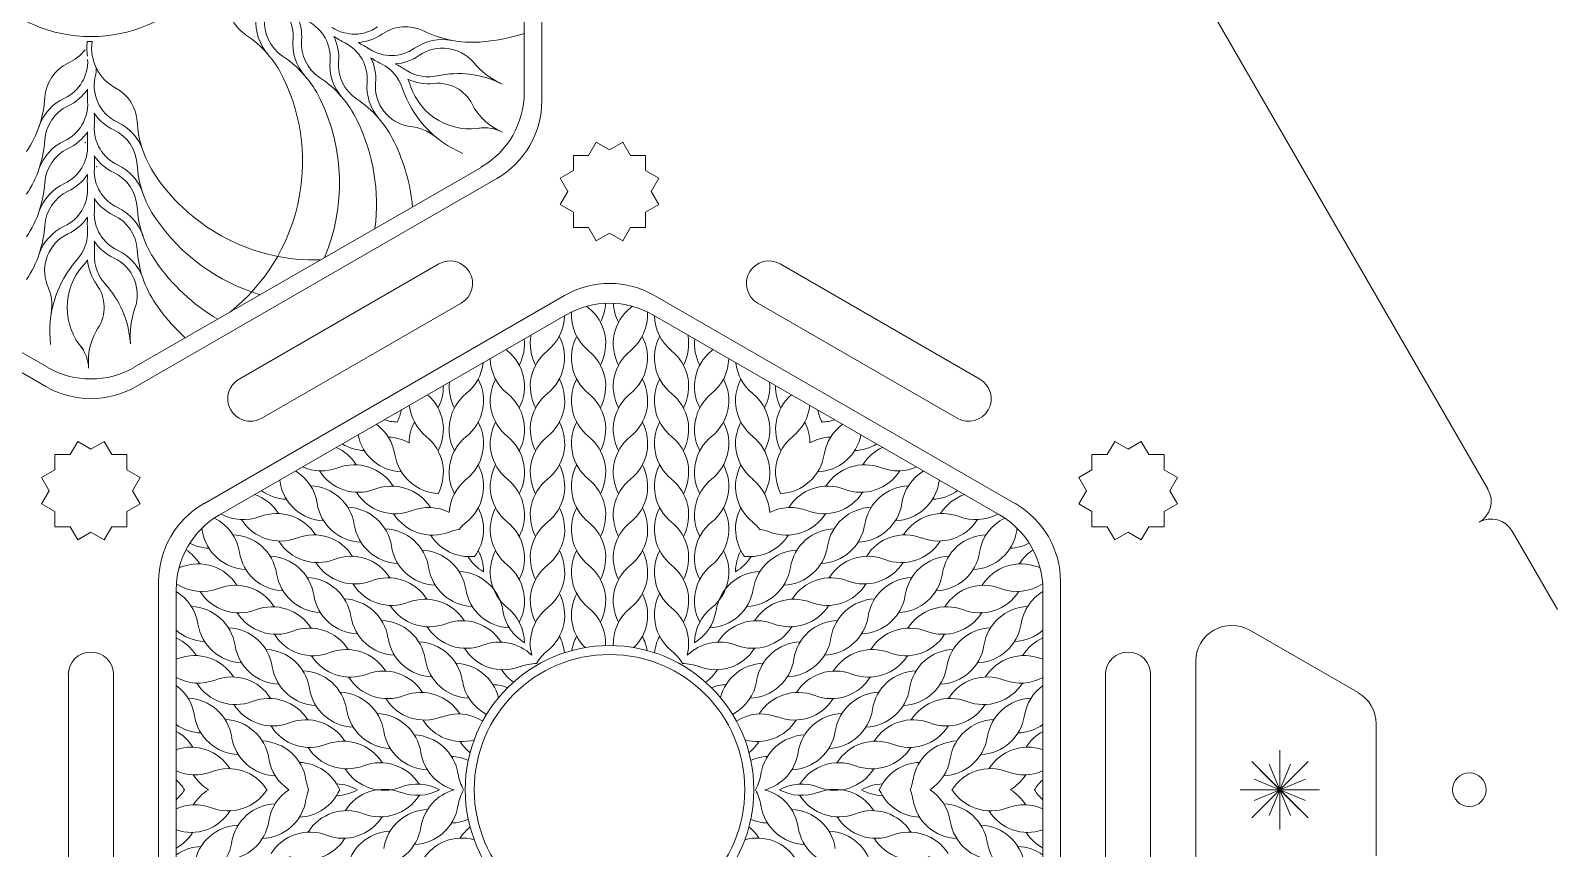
# Model space of a CAD drawing. Header units: millimetres. Extents: x -13 to 587, y 0 to 600.
# Drawn here: x 381.7 to 508.7, y 231.5 to 299.6 of the extents above; entities that cross this region are included whole.
import ezdxf

# ---------------------------------------------------------------- set-up
doc = ezdxf.new("R2010")
doc.units = ezdxf.units.MM
for name, color, linetype, lineweight, true_color in [('Cut_First', 1, 'Continuous', 20, 0xff0000), ('Cut_Second', 1, 'Continuous', 20, 0xff0000), ('Vector_Score', 5, 'Continuous', 0, 0x0000ff)]:
    doc.layers.add(name, color=color, linetype=linetype, lineweight=lineweight, true_color=true_color)

msp = doc.modelspace()

# ---------------------------------------------------------------- linework, layer by layer
at = {"layer": 'Cut_First'}
for p, q in [((424.23, 328.39), (424.23, 293.75)), ((382.98, 269.94), (352.98, 287.26)), ((420.48, 287.26), (390.48, 269.94)), ((396.11, 260.19), (426.11, 277.51)), ((433.61, 277.51), (463.61, 260.19)), ((392.36, 219.06), (392.36, 253.7)), ((467.36, 253.7), (467.36, 219.06))]:
    msp.add_line(p, q, dxfattribs=at)
for centre, radius in [((429.86, 236.38), 11.25), ((501.36, 236.38), 1.4)]:
    msp.add_circle(centre, radius, dxfattribs=at)
for centre, start, end in [((416.73, 293.75), 300, 0), ((429.86, 271.02), 60, 120), ((386.73, 276.43), 240, 300), ((399.86, 253.7), 120, 180), ((459.86, 253.7), 0, 60)]:
    msp.add_arc(centre, 7.5, start, end, dxfattribs=at)
at = {"layer": 'Cut_Second'}
for p, q in [((401.79, 436.54), (502.92, 261.38)), ((428.76, 290.27), (428.12, 289.17)), ((429.86, 289.64), (428.76, 290.27)), ((430.96, 290.27), (429.86, 289.64)), ((431.59, 289.17), (430.96, 290.27)), ((428.12, 289.17), (426.86, 289.17)), ((426.86, 289.17), (426.86, 287.91)), ((432.86, 289.17), (431.59, 289.17)), ((432.86, 287.91), (432.86, 289.17)), ((426.86, 287.91), (425.76, 287.27)), ((425.76, 287.27), (426.39, 286.17)), ((433.96, 287.27), (432.86, 287.91)), ((433.32, 286.17), (433.96, 287.27)), ((426.39, 286.17), (425.76, 285.08)), ((433.96, 285.08), (433.32, 286.17)), ((425.76, 285.08), (426.86, 284.44)), ((432.86, 284.44), (433.96, 285.08)), ((426.86, 284.44), (426.86, 283.17)), ((426.86, 283.17), (428.12, 283.17)), ((428.12, 283.17), (428.76, 282.08)), ((430.96, 282.08), (431.59, 283.17)), ((431.59, 283.17), (432.86, 283.17)), ((432.86, 283.17), (432.86, 284.44)), ((428.76, 282.08), (429.86, 282.71)), ((429.86, 282.71), (430.96, 282.08)), ((399.06, 270.56), (415.66, 280.14)), ((444.06, 280.14), (460.66, 270.56)), ((417.53, 276.89), (400.93, 267.31)), ((458.78, 267.31), (442.18, 276.89)), ((385, 264.27), (383.73, 264.27)), ((383.73, 264.27), (383.73, 263.01)), ((385.63, 265.37), (385, 264.27)), ((386.73, 264.74), (385.63, 265.37)), ((387.83, 265.37), (386.73, 264.74)), ((388.46, 264.27), (387.83, 265.37)), ((389.73, 264.27), (388.46, 264.27)), ((389.73, 263.01), (389.73, 264.27)), ((471.25, 264.27), (469.98, 264.27)), ((469.98, 264.27), (469.98, 263.01)), ((471.88, 265.37), (471.25, 264.27)), ((472.98, 264.74), (471.88, 265.37)), ((474.08, 265.37), (472.98, 264.74)), ((474.71, 264.27), (474.08, 265.37)), ((475.98, 264.27), (474.71, 264.27)), ((475.98, 263.01), (475.98, 264.27)), ((383.73, 263.01), (382.63, 262.37)), ((390.83, 262.37), (389.73, 263.01)), ((469.98, 263.01), (468.88, 262.37)), ((477.08, 262.37), (475.98, 263.01)), ((382.63, 262.37), (383.27, 261.27)), ((390.2, 261.27), (390.83, 262.37)), ((468.88, 262.37), (469.52, 261.27)), ((476.45, 261.27), (477.08, 262.37)), ((383.27, 261.27), (382.63, 260.18)), ((390.83, 260.18), (390.2, 261.27)), ((469.52, 261.27), (468.88, 260.18)), ((477.08, 260.18), (476.45, 261.27)), ((382.63, 260.18), (383.73, 259.54)), ((383.73, 259.54), (383.73, 258.27)), ((389.73, 259.54), (390.83, 260.18)), ((389.73, 258.27), (389.73, 259.54)), ((468.88, 260.18), (469.98, 259.54)), ((469.98, 259.54), (469.98, 258.27)), ((475.98, 259.54), (477.08, 260.18)), ((475.98, 258.27), (475.98, 259.54)), ((383.73, 258.27), (385, 258.27)), ((385, 258.27), (385.63, 257.18)), ((385.63, 257.18), (386.73, 257.81)), ((386.73, 257.81), (387.83, 257.18)), ((387.83, 257.18), (388.46, 258.27)), ((388.46, 258.27), (389.73, 258.27)), ((469.98, 258.27), (471.25, 258.27)), ((471.25, 258.27), (471.88, 257.18)), ((471.88, 257.18), (472.98, 257.81)), ((472.98, 257.81), (474.08, 257.18)), ((474.08, 257.18), (474.71, 258.27)), ((474.71, 258.27), (475.98, 258.27)), ((508.69, 251.37), (504.92, 257.91)), ((483.11, 249.66), (492.11, 244.46)), ((478.61, 247.06), (478.61, 225.7)), ((384.86, 226.79), (384.86, 245.96)), ((388.61, 245.96), (388.61, 226.79)), ((471.11, 226.79), (471.11, 245.96)), ((474.86, 245.96), (474.86, 226.79)), ((493.61, 241.86), (493.61, 230.89))]:
    msp.add_line(p, q, dxfattribs=at)
for centre, radius, start, end in [((416.59, 278.52), 1.88, 300, 120), ((443.12, 278.52), 1.88, 60, 240), ((399.99, 268.93), 1.88, 120, 300), ((459.72, 268.93), 1.88, 240, 60), ((501.18, 260.38), 2, 300, 30), ((503.18, 256.91), 2, 30, 120), ((481.61, 247.06), 3, 60, 180), ((386.73, 245.96), 1.88, 0, 180), ((472.98, 245.96), 1.88, 0, 180), ((490.61, 241.86), 3, 0, 60)]:
    msp.add_arc(centre, radius, start, end, dxfattribs=at)
at = {"layer": 'Vector_Score'}
for p, q in [((422.77, 294.43), (422.77, 327.72)), ((386.82, 298.65), (386.42, 298.66)), ((420.46, 291.36), (420.93, 291.1)), ((354.3, 288.18), (383.13, 271.54)), ((390.34, 271.54), (419.17, 288.18)), ((426.25, 275.91), (397.42, 259.26)), ((462.29, 259.26), (433.46, 275.91)), ((386.53, 272.01), (386.53, 271.47)), ((393.82, 253.02), (393.82, 219.73)), ((465.9, 219.73), (465.9, 253.02)), ((485.61, 233.07), (485.61, 239.68)), ((487.95, 234.04), (483.27, 238.72)), ((487.95, 238.72), (483.27, 234.04)), ((487.24, 234.74), (483.97, 238.01)), ((487.24, 238.01), (483.97, 234.74)), ((486.49, 234.24), (484.72, 238.51)), ((486.49, 238.51), (484.72, 234.24)), ((485.61, 234.07), (485.61, 238.69)), ((488.91, 236.38), (482.3, 236.38)), ((487.92, 236.38), (483.3, 236.38)), ((487.74, 235.49), (483.47, 237.26)), ((487.74, 237.26), (483.47, 235.49))]:
    msp.add_line(p, q, dxfattribs=at)
for centre in [(386.73, 311.07), (429.86, 236.38)]:
    msp.add_circle(centre, 12, dxfattribs=at)
for centre, radius, start, end in [((401.45, 302.04), 3.37, 175.2218, 236.5356), ((400.18, 299.1), 3.37, 355.2218, 63.1378), ((404.53, 300.26), 4.08, 175.2218, 220.786), ((404.53, 300.26), 3.37, 175.2218, 236.5356), ((400.18, 299.1), 4.08, 355.2218, 25.6964), ((403.26, 297.32), 3.37, 355.2218, 63.1378), ((408.64, 302.64), 3.37, 236.8622, 304.7782), ((412.89, 296.52), 3.37, 63.4644, 124.7782), ((390.59, 298.13), 4.2, 172.7867, 189.6331), ((390.59, 298.13), 3.8, 172.1403, 241.7778), ((394.63, 291.72), 9, 25.8832, 56.5356), ((407.6, 298.48), 4.08, 175.2218, 220.786), ((407.6, 298.48), 3.37, 175.2218, 236.5356), ((403.26, 297.32), 4.08, 355.2218, 25.6964), ((412.15, 307.02), 9.5, 236.6572, 243.1378), ((406.34, 295.54), 3.37, 355.2218, 63.1378), ((408.64, 302.64), 4.08, 274.3036, 304.7782), ((404.68, 290.08), 9.5, 56.8622, 63.3428), ((415.97, 294.74), 4.08, 79.214, 124.7782), ((418.42, 307.59), 9, 243.4644, 274.1168), ((417.91, 314.57), 16, 274.1168, 287.6794), ((383.09, 296.99), 3.37, 295.2218, 3.1378), ((383.09, 300.55), 4.08, 295.2218, 320.5509), ((397.7, 289.94), 9, 25.8832, 56.5356), ((411.72, 300.86), 3.37, 236.8622, 304.7782), ((406.34, 295.54), 4.08, 355.2218, 25.6964), ((415.23, 305.24), 9.5, 236.6572, 243.1378), ((411.72, 300.86), 4.08, 274.3036, 304.7782), ((415.97, 294.74), 3.37, 40.4644, 124.7782), ((386.27, 293.81), 3.37, 115.2218, 176.5356), ((390.37, 294.99), 3.37, 163.5415, 244.7782), ((386.18, 296.23), 1, 343.5415, 23.2963), ((410.68, 296.7), 4.08, 175.2218, 220.786), ((410.68, 296.7), 3.37, 175.2218, 236.5356), ((409.41, 293.76), 3.37, 17.8952, 63.1378), ((407.76, 288.31), 9.5, 56.8622, 63.3428), ((414.8, 299.09), 3.37, 236.8622, 284.9341), ((417.29, 287.99), 8, 64.0313, 102.655), ((423.86, 301.47), 7, 220.4644, 245.173), ((383.09, 296.99), 4.08, 295.2218, 325.6964), ((395.94, 294.14), 9.5, 176.6572, 183.1378), ((387.2, 291.81), 3.37, 3.4644, 61.7778), ((388.33, 288.66), 16, 308.2789, 25.8832), ((400.78, 288.16), 9, 25.8832, 56.5356), ((413.76, 294.92), 4.08, 175.2218, 220.786), ((413.76, 294.92), 3.37, 175.2218, 260.5356), ((421.17, 297.63), 9, 198.2345, 247.0237), ((418.27, 296.61), 5.93, 197.8952, 200.7231), ((409.41, 293.76), 4.08, 17.8952, 25.6964), ((414.8, 299.09), 3.95, 244.3063, 276.4403), ((418.27, 296.61), 5.23, 197.8952, 282.1729), ((415.6, 291.99), 3.19, 26.9891, 96.4403), ((373.92, 294.56), 9, 325.8832, 356.5356), ((386.26, 290.25), 4.08, 115.2218, 160.786), ((383.09, 293.44), 3.37, 295.2218, 3.1378), ((391.41, 286.88), 16, 337.1522, 25.8832), ((403.86, 286.37), 9, 25.8832, 56.5356), ((422.88, 295.73), 5, 207.2095, 240.9548), ((415.56, 294.43), 7.21, 300, 0), ((386.26, 290.25), 3.37, 115.2218, 176.5356), ((390.37, 294.99), 4.08, 214.3036, 244.7782), ((377.52, 292.14), 9.5, 356.8622, 3.3428), ((394.48, 285.1), 16, 352.808, 25.8832), ((383.09, 293.44), 4.08, 295.2218, 325.6964), ((395.94, 290.59), 9.5, 176.6572, 183.1378), ((390.38, 291.44), 3.37, 176.8622, 244.7782), ((387.2, 288.25), 3.37, 3.4644, 64.7782), ((387.2, 288.25), 4.08, 19.214, 64.7782), ((399.55, 292.56), 9, 183.4644, 214.1168), ((412.89, 287.6), 4, 50.4716, 85.4863), ((419.47, 288.48), 3, 60.9548, 98.4342), ((373.91, 291), 9, 325.8832, 356.5356), ((386.26, 286.7), 4.08, 115.2218, 160.786), ((386.26, 286.7), 3.37, 115.2218, 176.5356), ((383.08, 289.88), 3.37, 295.2218, 3.1378), ((397.56, 283.32), 16, 5.673, 25.8832), ((390.38, 291.44), 4.08, 214.3036, 244.7782), ((377.53, 288.59), 9.5, 356.8622, 3.3428), ((387.2, 284.7), 4.08, 19.214, 64.7782), ((399.55, 289), 9, 183.4644, 214.1168), ((383.08, 289.88), 4.08, 295.2218, 325.6964), ((395.93, 287.03), 9.5, 176.6572, 183.1378), ((390.38, 287.88), 3.37, 176.8622, 244.7782), ((387.2, 284.7), 3.37, 3.4644, 64.7782), ((405.34, 296.48), 16, 214.1168, 271.8027), ((373.91, 287.45), 9, 325.8832, 356.5356), ((386.26, 283.14), 4.08, 115.2218, 160.786), ((386.26, 283.14), 3.37, 115.2218, 176.5356), ((383.08, 286.33), 3.37, 295.2218, 3.1378), ((390.38, 287.88), 4.08, 214.3036, 244.7782), ((377.53, 285.03), 9.5, 356.8622, 3.3428), ((390.38, 284.33), 3.37, 176.8622, 244.7782), ((387.21, 281.14), 4.08, 19.214, 64.7782), ((399.55, 285.45), 9, 183.4644, 214.1168), ((373.91, 283.89), 9, 325.8832, 356.5356), ((386.25, 279.59), 4.08, 115.2218, 160.786), ((383.08, 286.33), 4.08, 295.2218, 325.6964), ((395.93, 283.48), 9.5, 176.6572, 183.1378), ((387.21, 281.14), 3.37, 3.4644, 64.7782), ((405.35, 292.93), 16, 214.1168, 253.5336), ((386.25, 279.59), 3.37, 115.2218, 200.5356), ((383.08, 282.77), 3.37, 317.8952, 3.1378), ((390.38, 284.33), 4.08, 214.3036, 244.7782), ((377.53, 281.48), 9.5, 356.8622, 3.3428), ((390.39, 280.77), 3.37, 176.8622, 224.9341), ((387.21, 277.59), 3.37, 340.4644, 64.7782), ((387.21, 277.59), 4.08, 19.214, 64.7782), ((399.56, 281.89), 9, 183.4644, 214.1168), ((392.31, 274.53), 9, 138.2345, 187.0237), ((389.98, 276.53), 5.23, 137.8952, 222.1729), ((389.98, 276.53), 5.93, 137.8952, 140.7231), ((383.08, 282.77), 4.08, 317.8952, 325.6964), ((390.39, 280.77), 3.95, 184.3063, 216.4403), ((405.35, 289.37), 16, 214.1168, 239.7512), ((379.48, 276.68), 4, 350.4716, 25.4863), ((384.64, 276.53), 3.19, 326.9891, 36.4403), ((382.02, 273.06), 8, 4.0313, 42.655), ((405.35, 285.82), 16, 214.1168, 227.6794), ((429.86, 269.67), 7.21, 60, 120), ((425.72, 277.07), 3.82, 332.1782, 356.9564), ((433.99, 277.07), 3.82, 183.0436, 207.8218), ((396.99, 274.12), 7, 160.4644, 185.173), ((422.3, 275.9), 3.82, 308.7546, 359.0608), ((430.51, 275.9), 3.82, 176.3215, 231.2454), ((430.51, 279.47), 3.82, 228.1121, 231.2454), ((425.72, 273.51), 3.82, 332.1782, 51.2454), ((433.99, 273.51), 3.82, 128.7546, 207.8218), ((429.2, 279.47), 3.82, 308.7546, 311.8879), ((429.2, 275.9), 3.82, 308.7546, 3.6785), ((437.41, 275.9), 3.82, 180.9392, 231.2454), ((391.52, 272.09), 5, 147.2095, 180.9548), ((383.53, 271.42), 3, 0.9548, 38.4342), ((423.76, 275.9), 3.82, 228.8918, 231.2454), ((418.97, 273.51), 3.82, 332.1782, 5.9776), ((427.09, 273.51), 3.82, 169.1281, 207.8218), ((422.3, 272.33), 3.82, 308.7546, 27.8218), ((430.51, 272.33), 3.82, 152.1782, 231.2454), ((429.2, 272.33), 3.82, 308.7546, 27.8218), ((437.41, 272.33), 3.82, 152.1782, 231.2454), ((432.62, 273.51), 3.82, 332.1782, 10.8719), ((440.74, 273.51), 3.82, 174.0224, 207.8218), ((435.95, 275.9), 3.82, 308.7546, 311.1082), ((415.55, 272.33), 3.82, 308.7546, 353.9293), ((423.76, 272.33), 3.82, 181.0363, 231.2454), ((418.97, 269.94), 3.82, 332.1782, 51.2454), ((427.09, 269.94), 3.82, 128.7546, 207.8218), ((425.72, 269.94), 3.82, 332.1782, 51.2454), ((433.99, 269.94), 3.82, 128.7546, 207.8218), ((432.62, 269.94), 3.82, 332.1782, 51.2454), ((440.74, 269.94), 3.82, 128.7546, 207.8218), ((435.95, 272.33), 3.82, 308.7546, 358.9637), ((444.16, 272.33), 3.82, 186.0707, 231.2454), ((386.73, 277.78), 7.21, 240, 300), ((415.56, 268.77), 3.82, 308.7546, 27.8218), ((423.76, 268.77), 3.82, 152.1782, 231.2454), ((422.31, 268.77), 3.82, 308.7546, 27.8218), ((430.51, 268.77), 3.82, 152.1782, 231.2454), ((429.21, 268.77), 3.82, 308.7546, 27.8218), ((437.41, 268.77), 3.82, 152.1782, 231.2454), ((435.96, 268.77), 3.82, 308.7546, 27.8218), ((444.16, 268.77), 3.82, 152.1782, 231.2454), ((412.22, 266.37), 3.82, 332.1782, 49.0337), ((412.22, 269.94), 3.82, 332.1782, 1.1896), ((420.34, 269.94), 3.82, 174.5696, 207.8218), ((420.34, 266.37), 3.82, 128.7546, 207.8218), ((418.97, 266.37), 3.82, 332.1782, 51.2454), ((427.09, 266.37), 3.82, 128.7546, 207.8218), ((425.72, 266.37), 3.82, 332.1782, 51.2454), ((433.99, 266.37), 3.82, 128.7546, 207.8218), ((432.62, 266.37), 3.82, 332.1782, 51.2454), ((440.74, 266.37), 3.82, 128.7546, 207.8218), ((439.37, 266.37), 3.82, 332.1782, 51.2454), ((439.37, 269.94), 3.82, 332.1782, 5.4304), ((447.49, 269.94), 3.82, 178.8104, 207.8218), ((447.49, 266.37), 3.82, 130.9663, 207.8218), ((408.81, 268.77), 3.82, 332.1852, 348.4373), ((417.01, 268.77), 3.82, 185.8306, 231.2454), ((442.71, 268.77), 3.82, 308.7546, 354.1694), ((450.91, 268.77), 3.82, 191.5627, 207.8148), ((408.23, 263.7), 3.82, 8.7546, 54.1694), ((412.33, 270.8), 3.82, 251.5627, 267.8148), ((408.81, 265.2), 3.82, 27.5472, 27.8218), ((415.42, 269.02), 3.82, 212.1782, 212.4528), ((417.01, 265.2), 3.82, 152.1782, 179.194), ((415.56, 265.2), 3.82, 308.7546, 27.8218), ((423.76, 265.2), 3.82, 152.1782, 231.2454), ((422.31, 265.2), 3.82, 308.7546, 27.8218), ((430.51, 265.2), 3.82, 152.1782, 231.2454), ((429.21, 265.2), 3.82, 308.7546, 27.8218), ((437.41, 265.2), 3.82, 152.1782, 231.2454), ((435.96, 265.2), 3.82, 308.7546, 27.8218), ((444.16, 265.2), 3.82, 152.1782, 231.2454), ((442.71, 265.2), 3.82, 0.806, 27.8218), ((450.91, 265.2), 3.82, 152.1782, 152.4528), ((444.29, 269.02), 3.82, 327.5472, 327.8218), ((447.38, 270.8), 3.82, 272.1852, 288.4373), ((451.48, 263.7), 3.82, 125.8306, 171.2454), ((412.7, 266.65), 3.82, 190.9663, 267.8218), ((411.32, 261.92), 3.82, 60.806, 87.8218), ((412.22, 262.8), 3.82, 332.1782, 51.2454), ((420.34, 262.8), 3.82, 128.7546, 207.8218), ((418.97, 262.8), 3.82, 332.1782, 51.2454), ((427.09, 262.8), 3.82, 128.7546, 207.8218), ((425.72, 262.8), 3.82, 332.1782, 51.2454), ((433.99, 262.8), 3.82, 128.7546, 207.8218), ((432.62, 262.8), 3.82, 332.1782, 51.2454), ((440.74, 262.8), 3.82, 128.7546, 207.8218), ((439.37, 262.8), 3.82, 332.1782, 51.2454), ((447.49, 262.8), 3.82, 128.7546, 207.8218), ((448.39, 261.92), 3.82, 92.1782, 119.194), ((447.02, 266.65), 3.82, 272.1782, 349.0337), ((405.55, 261.4), 3.82, 32.1782, 65.4304), ((409.61, 268.43), 3.82, 238.8104, 267.8218), ((415.79, 264.86), 3.82, 188.7546, 267.8218), ((443.93, 264.86), 3.82, 272.1782, 351.2454), ((450.11, 268.43), 3.82, 272.1782, 301.1896), ((454.16, 261.4), 3.82, 114.5696, 147.8218), ((401.77, 259.64), 3.82, 8.7546, 58.9637), ((405.87, 266.74), 3.82, 246.0707, 291.2454), ((408.96, 264.96), 3.82, 212.1782, 291.2454), ((408.64, 259.61), 3.82, 32.1782, 111.2454), ((415.56, 261.63), 3.82, 308.7546, 27.8218), ((423.76, 261.63), 3.82, 152.1782, 231.2454), ((422.31, 261.63), 3.82, 308.7546, 27.8218), ((430.51, 261.63), 3.82, 152.1782, 231.2454), ((429.21, 261.63), 3.82, 308.7546, 27.8218), ((437.41, 261.63), 3.82, 152.1782, 231.2454), ((435.96, 261.63), 3.82, 308.7546, 27.8218), ((444.16, 261.63), 3.82, 152.1782, 231.2454), ((451.08, 259.61), 3.82, 68.7546, 147.8218), ((450.76, 264.96), 3.82, 248.7546, 327.8218), ((453.85, 266.74), 3.82, 248.7546, 293.9293), ((457.95, 259.64), 3.82, 121.0363, 171.2454), ((398.68, 261.42), 3.82, 8.7546, 11.1082), ((406.23, 262.58), 3.82, 188.7546, 267.8218), ((404.86, 257.85), 3.82, 8.7546, 87.8218), ((411.73, 257.83), 3.82, 32.1782, 111.2454), ((420.34, 259.24), 3.82, 128.7546, 176.5611), ((418.97, 259.24), 3.82, 332.1782, 51.2454), ((427.09, 259.24), 3.82, 128.7546, 207.8218), ((425.72, 259.24), 3.82, 332.1782, 51.2454), ((433.99, 259.24), 3.82, 128.7546, 207.8218), ((432.62, 259.24), 3.82, 332.1782, 51.2454), ((440.74, 259.24), 3.82, 128.7546, 207.8218), ((439.37, 259.24), 3.82, 3.4389, 51.2454), ((447.99, 257.83), 3.82, 68.7546, 147.8218), ((454.86, 257.85), 3.82, 92.1782, 171.2454), ((453.48, 262.58), 3.82, 272.1782, 351.2454), ((461.04, 261.42), 3.82, 168.8918, 171.2454), ((399.09, 257.34), 3.82, 32.1782, 70.8719), ((403.14, 264.37), 3.82, 234.0224, 267.8218), ((412.05, 263.17), 3.82, 212.1782, 291.2454), ((447.67, 263.17), 3.82, 248.7546, 327.8218), ((456.57, 264.37), 3.82, 272.1782, 305.9776), ((460.63, 257.34), 3.82, 109.1281, 147.8218), ((401.03, 253.02), 7.21, 120, 180), ((399.4, 262.68), 3.82, 240.9392, 291.2454), ((402.18, 255.55), 3.82, 32.1782, 111.2454), ((409.32, 260.8), 3.82, 188.7546, 267.8218), ((407.95, 256.07), 3.82, 8.7546, 87.8218), ((415.14, 261.39), 3.82, 212.1782, 291.2454), ((414.82, 256.05), 3.82, 63.4389, 111.2454), ((415.56, 258.06), 3.82, 323.7523, 27.8218), ((423.76, 258.06), 3.82, 152.1782, 231.2454), ((422.31, 258.06), 3.82, 308.7546, 27.8218), ((430.51, 258.06), 3.82, 152.1782, 231.2454), ((429.21, 258.06), 3.82, 308.7546, 27.8218), ((437.41, 258.06), 3.82, 152.1782, 231.2454), ((435.96, 258.06), 3.82, 308.7546, 27.8218), ((444.16, 258.06), 3.82, 152.1782, 216.2477), ((444.9, 256.05), 3.82, 68.7546, 116.5611), ((444.58, 261.39), 3.82, 248.7546, 327.8218), ((451.77, 256.07), 3.82, 92.1782, 171.2454), ((450.39, 260.8), 3.82, 272.1782, 351.2454), ((457.54, 255.55), 3.82, 68.7546, 147.8218), ((460.31, 262.68), 3.82, 248.7546, 299.0608), ((458.69, 253.02), 7.21, 0, 60), ((392.21, 257.36), 3.82, 8.7546, 11.8879), ((399.77, 258.52), 3.82, 188.7546, 267.8218), ((395.3, 255.57), 3.82, 8.7546, 63.6785), ((402.49, 260.9), 3.82, 212.1782, 291.2454), ((412.41, 259.02), 3.82, 188.7546, 267.8218), ((411.04, 254.29), 3.82, 8.7546, 87.8218), ((417.91, 254.26), 3.82, 98.4047, 111.2454), ((420.34, 255.67), 3.82, 128.7546, 141.5953), ((418.97, 255.67), 3.82, 332.1782, 51.2454), ((427.09, 255.67), 3.82, 128.7546, 207.8218), ((425.72, 255.67), 3.82, 332.1782, 51.2454), ((433.99, 255.67), 3.82, 128.7546, 207.8218), ((432.62, 255.67), 3.82, 332.1782, 51.2454), ((440.74, 255.67), 3.82, 128.7546, 207.8218), ((439.37, 255.67), 3.82, 38.4047, 51.2454), ((441.81, 254.26), 3.82, 68.7546, 81.5953), ((448.68, 254.29), 3.82, 92.1782, 171.2454), ((447.3, 259.02), 3.82, 272.1782, 351.2454), ((457.22, 260.9), 3.82, 248.7546, 327.8218), ((459.95, 258.52), 3.82, 272.1782, 351.2454), ((464.41, 255.57), 3.82, 116.3215, 171.2454), ((467.5, 257.36), 3.82, 168.1121, 171.2454), ((396.68, 260.3), 3.82, 243.0436, 267.8218), ((398.39, 253.79), 3.82, 8.7546, 87.8218), ((405.58, 259.11), 3.82, 212.1782, 291.2454), ((405.26, 253.77), 3.82, 32.1782, 111.2454), ((415.5, 257.23), 3.82, 188.7546, 267.8218), ((418.22, 259.6), 3.82, 212.1782, 276.2477), ((441.49, 259.6), 3.82, 263.7523, 327.8218), ((444.21, 257.23), 3.82, 272.1782, 351.2454), ((454.45, 253.77), 3.82, 68.7546, 147.8218), ((454.13, 259.11), 3.82, 248.7546, 327.8218), ((461.32, 253.79), 3.82, 92.1782, 171.2454), ((463.03, 260.3), 3.82, 272.1782, 296.9564), ((392.55, 253.15), 3.82, 32.1782, 56.9564), ((402.86, 256.74), 3.82, 188.7546, 267.8218), ((401.48, 252.01), 3.82, 8.7546, 87.8218), ((408.67, 257.33), 3.82, 212.1782, 291.2454), ((408.35, 251.99), 3.82, 32.1782, 111.2454), ((414.12, 252.5), 3.82, 8.7546, 87.8218), ((421.31, 257.82), 3.82, 212.1782, 239.6331), ((415.56, 254.5), 3.82, 0.3669, 27.8218), ((423.76, 254.5), 3.82, 152.1782, 231.2454), ((422.31, 254.5), 3.82, 308.7546, 27.8218), ((430.51, 254.5), 3.82, 152.1782, 231.2454), ((429.21, 254.5), 3.82, 308.7546, 27.8218), ((437.41, 254.5), 3.82, 152.1782, 231.2454), ((435.96, 254.5), 3.82, 308.7546, 27.8218), ((444.16, 254.5), 3.82, 152.1782, 179.6331), ((438.4, 257.82), 3.82, 300.3669, 327.8218), ((445.59, 252.5), 3.82, 92.1782, 171.2454), ((451.36, 251.99), 3.82, 68.7546, 147.8218), ((451.04, 257.33), 3.82, 248.7546, 327.8218), ((458.23, 252.01), 3.82, 92.1782, 171.2454), ((456.86, 256.74), 3.82, 272.1782, 351.2454), ((467.17, 253.15), 3.82, 123.0436, 147.8218), ((392.87, 258.49), 3.82, 288.1121, 291.2454), ((395.64, 251.36), 3.82, 32.1782, 111.2454), ((405.95, 254.95), 3.82, 188.7546, 267.8218), ((404.57, 250.22), 3.82, 8.7546, 87.8218), ((411.44, 250.2), 3.82, 32.1782, 111.2454), ((418.59, 255.45), 3.82, 188.7546, 267.8218), ((417.21, 250.72), 3.82, 8.7546, 87.8218), ((418.97, 252.1), 3.82, 332.1782, 51.2454), ((427.09, 252.1), 3.82, 128.7546, 207.8218), ((425.72, 252.1), 3.82, 332.1782, 51.2454), ((433.99, 252.1), 3.82, 128.7546, 207.8218), ((432.62, 252.1), 3.82, 332.1782, 51.2454), ((440.74, 252.1), 3.82, 128.7546, 207.8218), ((442.5, 250.72), 3.82, 92.1782, 171.2454), ((441.12, 255.45), 3.82, 272.1782, 351.2454), ((448.27, 250.2), 3.82, 68.7546, 147.8218), ((455.14, 250.22), 3.82, 92.1782, 171.2454), ((453.77, 254.95), 3.82, 272.1782, 351.2454), ((464.08, 251.36), 3.82, 68.7546, 147.8218), ((466.85, 258.49), 3.82, 248.7546, 251.8879), ((391.85, 249.6), 3.82, 8.7546, 59.0608), ((395.95, 256.7), 3.82, 236.3215, 291.2454), ((399.04, 254.92), 3.82, 212.1782, 291.2454), ((398.73, 249.58), 3.82, 32.1782, 111.2454), ((411.76, 255.54), 3.82, 212.1782, 291.2454), ((421.68, 253.67), 3.82, 188.7546, 267.8218), ((422.31, 250.93), 3.82, 308.7546, 27.8218), ((430.51, 250.93), 3.82, 152.1782, 225.5015), ((429.21, 250.93), 3.82, 314.4985, 27.8218), ((437.41, 250.93), 3.82, 152.1782, 231.2454), ((438.03, 253.67), 3.82, 272.1782, 351.2454), ((447.95, 255.54), 3.82, 248.7546, 327.8218), ((460.99, 249.58), 3.82, 68.7546, 147.8218), ((460.67, 254.92), 3.82, 248.7546, 327.8218), ((463.76, 256.7), 3.82, 248.7546, 303.6785), ((467.86, 249.6), 3.82, 120.9392, 171.2454), ((394.94, 247.81), 3.82, 8.7546, 87.8218), ((401.81, 247.79), 3.82, 32.1782, 111.2454), ((409.04, 253.17), 3.82, 188.7546, 267.8218), ((407.66, 248.44), 3.82, 8.7546, 87.8218), ((414.85, 253.76), 3.82, 212.1782, 291.2454), ((414.53, 248.42), 3.82, 32.1782, 111.2454), ((418.97, 248.54), 3.82, 1.1807, 51.2454), ((427.09, 248.54), 3.82, 128.7546, 194.6547), ((425.72, 248.54), 3.82, 357.5616, 51.2454), ((433.99, 248.54), 3.82, 128.7546, 182.4384), ((432.62, 248.54), 3.82, 345.3453, 51.2454), ((440.74, 248.54), 3.82, 128.7546, 178.8193), ((445.18, 248.42), 3.82, 68.7546, 147.8218), ((444.86, 253.76), 3.82, 248.7546, 327.8218), ((452.05, 248.44), 3.82, 92.1782, 171.2454), ((450.68, 253.17), 3.82, 272.1782, 351.2454), ((457.9, 247.79), 3.82, 68.7546, 147.8218), ((464.77, 247.81), 3.82, 92.1782, 171.2454), ((399.41, 250.76), 3.82, 188.7546, 267.8218), ((402.13, 253.14), 3.82, 212.1782, 291.2454), ((412.13, 251.39), 3.82, 188.7546, 267.8218), ((410.75, 246.66), 3.82, 8.7546, 87.8218), ((417.62, 246.63), 3.82, 32.1782, 111.2454), ((424.77, 251.88), 3.82, 188.7546, 238.8193), ((434.94, 251.88), 3.82, 301.1807, 351.2454), ((442.09, 246.63), 3.82, 68.7546, 147.8218), ((448.96, 246.66), 3.82, 92.1782, 171.2454), ((447.59, 251.39), 3.82, 272.1782, 351.2454), ((457.58, 253.14), 3.82, 248.7546, 327.8218), ((460.31, 250.76), 3.82, 272.1782, 351.2454), ((396.32, 252.54), 3.82, 229.1281, 267.8218), ((392.26, 245.52), 3.82, 32.1782, 65.9776), ((398.03, 246.03), 3.82, 8.7546, 87.8218), ((405.22, 251.35), 3.82, 212.1782, 291.2454), ((404.9, 246.01), 3.82, 32.1782, 111.2454), ((415.22, 249.6), 3.82, 188.7546, 267.8218), ((417.94, 251.97), 3.82, 212.1782, 291.2454), ((422.31, 247.36), 3.82, 6.2106, 27.8218), ((430.5, 247.36), 3.82, 152.1782, 170.9881), ((429.21, 247.36), 3.82, 9.0119, 27.8218), ((437.4, 247.36), 3.82, 152.1782, 173.7894), ((441.78, 251.97), 3.82, 248.7546, 327.8218), ((444.5, 249.6), 3.82, 272.1782, 351.2454), ((454.81, 246.01), 3.82, 68.7546, 147.8218), ((454.49, 251.35), 3.82, 248.7546, 327.8218), ((461.68, 246.03), 3.82, 92.1782, 171.2454), ((463.4, 252.54), 3.82, 272.1782, 310.8719), ((467.45, 245.52), 3.82, 114.0224, 147.8218), ((402.5, 248.98), 3.82, 188.7546, 267.8218), ((401.12, 244.25), 3.82, 8.7546, 87.8218), ((407.99, 244.23), 3.82, 32.1782, 111.2454), ((413.84, 244.88), 3.82, 8.7546, 87.8218), ((421.03, 250.19), 3.82, 212.1782, 291.2454), ((420.71, 244.85), 3.82, 45.3453, 111.2454), ((427.09, 244.97), 3.82, 128.7546, 149.8627), ((432.62, 244.97), 3.82, 30.1373, 51.2454), ((439.01, 244.85), 3.82, 68.7546, 134.6547), ((438.69, 250.19), 3.82, 248.7546, 327.8218), ((445.87, 244.88), 3.82, 92.1782, 171.2454), ((451.72, 244.23), 3.82, 68.7546, 147.8218), ((458.59, 244.25), 3.82, 92.1782, 171.2454), ((457.22, 248.98), 3.82, 272.1782, 351.2454), ((392.58, 250.86), 3.82, 288.8918, 291.2454), ((395.35, 243.73), 3.82, 32.1782, 111.2454), ((405.59, 247.2), 3.82, 188.7546, 267.8218), ((408.31, 249.57), 3.82, 212.1782, 291.2454), ((418.31, 247.82), 3.82, 188.7546, 267.8218), ((416.93, 243.09), 3.82, 14.4985, 87.8218), ((424.12, 248.41), 3.82, 212.1782, 233.7894), ((423.8, 243.06), 3.82, 90.1373, 111.2454), ((435.92, 243.06), 3.82, 68.7546, 89.8627), ((435.6, 248.41), 3.82, 306.2106, 327.8218), ((442.78, 243.09), 3.82, 92.1782, 165.5015), ((441.41, 247.82), 3.82, 272.1782, 351.2454), ((451.4, 249.57), 3.82, 248.7546, 327.8218), ((454.13, 247.2), 3.82, 272.1782, 351.2454), ((464.36, 243.73), 3.82, 68.7546, 147.8218), ((467.13, 250.86), 3.82, 248.7546, 251.1082), ((395.67, 249.07), 3.82, 241.0363, 291.2454), ((398.76, 247.29), 3.82, 212.1782, 291.2454), ((398.44, 241.95), 3.82, 32.1782, 111.2454), ((404.21, 242.47), 3.82, 8.7546, 87.8218), ((411.4, 247.78), 3.82, 212.1782, 291.2454), ((411.08, 242.44), 3.82, 32.1782, 111.2454), ((421.4, 246.04), 3.82, 188.7546, 242.4384), ((420.02, 241.31), 3.82, 69.0119, 87.8218), ((439.7, 241.31), 3.82, 92.1782, 110.9881), ((438.32, 246.04), 3.82, 297.5616, 351.2454), ((448.63, 242.44), 3.82, 68.7546, 147.8218), ((448.31, 247.78), 3.82, 248.7546, 327.8218), ((455.5, 242.47), 3.82, 92.1782, 171.2454), ((461.28, 241.95), 3.82, 68.7546, 147.8218), ((460.96, 247.29), 3.82, 248.7546, 327.8218), ((464.05, 249.07), 3.82, 248.7546, 298.9637), ((391.57, 241.97), 3.82, 8.7546, 53.9293), ((394.66, 240.19), 3.82, 8.7546, 87.8218), ((401.53, 240.16), 3.82, 32.1782, 111.2454), ((408.68, 245.41), 3.82, 188.7546, 267.8218), ((407.3, 240.68), 3.82, 8.7546, 87.8218), ((414.49, 246), 3.82, 212.1782, 291.2454), ((414.17, 240.66), 3.82, 32.1782, 111.2454), ((445.54, 240.66), 3.82, 68.7546, 147.8218), ((445.23, 246), 3.82, 248.7546, 327.8218), ((452.41, 240.68), 3.82, 92.1782, 171.2454), ((451.04, 245.41), 3.82, 272.1782, 351.2454), ((458.19, 240.16), 3.82, 68.7546, 147.8218), ((465.06, 240.19), 3.82, 92.1782, 171.2454), ((468.15, 241.97), 3.82, 126.0707, 171.2454), ((399.12, 243.13), 3.82, 188.7546, 267.8218), ((401.85, 245.51), 3.82, 212.1782, 291.2454), ((411.77, 243.63), 3.82, 188.7546, 267.8218), ((410.39, 238.9), 3.82, 8.7546, 87.8218), ((417.26, 238.87), 3.82, 57.5616, 111.2454), ((442.46, 238.87), 3.82, 68.7546, 122.4384), ((449.32, 238.9), 3.82, 92.1782, 171.2454), ((447.95, 243.63), 3.82, 272.1782, 351.2454), ((457.87, 245.51), 3.82, 248.7546, 327.8218), ((460.59, 243.13), 3.82, 272.1782, 351.2454), ((396.03, 244.92), 3.82, 234.5696, 267.8218), ((397.75, 238.4), 3.82, 8.7546, 87.8218), ((404.94, 243.72), 3.82, 212.1782, 291.2454), ((404.62, 238.38), 3.82, 32.1782, 111.2454), ((417.58, 244.21), 3.82, 212.1782, 285.5015), ((442.14, 244.21), 3.82, 254.4985, 327.8218), ((455.1, 238.38), 3.82, 68.7546, 147.8218), ((454.78, 243.72), 3.82, 248.7546, 327.8218), ((461.97, 238.4), 3.82, 92.1782, 171.2454), ((463.68, 244.92), 3.82, 272.1782, 305.4304), ((391.98, 237.89), 3.82, 32.1782, 61.1896), ((402.21, 241.35), 3.82, 188.7546, 267.8218), ((400.84, 236.62), 3.82, 8.7546, 87.8218), ((407.71, 236.6), 3.82, 32.1782, 111.2454), ((414.86, 241.85), 3.82, 188.7546, 267.8218), ((413.48, 237.12), 3.82, 8.7546, 87.8218), ((420.67, 242.43), 3.82, 212.1782, 230.9881), ((439.05, 242.43), 3.82, 309.0119, 327.8218), ((446.23, 237.12), 3.82, 92.1782, 171.2454), ((444.86, 241.85), 3.82, 272.1782, 351.2454), ((452.01, 236.6), 3.82, 68.7546, 147.8218), ((458.88, 236.62), 3.82, 92.1782, 171.2454), ((457.5, 241.35), 3.82, 272.1782, 351.2454), ((467.74, 237.89), 3.82, 118.8104, 147.8218), ((395.06, 236.1), 3.82, 32.1782, 109.0337), ((405.3, 239.57), 3.82, 188.7546, 236.5611), ((408.02, 241.94), 3.82, 212.1782, 291.2454), ((417.95, 240.06), 3.82, 188.7546, 254.6547), ((416.57, 235.33), 3.82, 66.2106, 87.8218), ((443.15, 235.33), 3.82, 92.1782, 113.7894), ((441.77, 240.06), 3.82, 285.3453, 351.2454), ((451.69, 241.94), 3.82, 248.7546, 327.8218), ((454.41, 239.57), 3.82, 303.4389, 351.2454), ((464.65, 236.1), 3.82, 70.9663, 147.8218), ((395.38, 241.44), 3.82, 245.8306, 291.2454), ((398.47, 239.66), 3.82, 212.1782, 239.194), ((398.15, 234.32), 3.82, 32.1782, 111.2454), ((403.92, 234.84), 3.82, 23.7523, 87.8218), ((411.11, 240.15), 3.82, 212.1782, 291.2454), ((410.79, 234.81), 3.82, 32.1782, 111.2454), ((421.04, 238.28), 3.82, 188.7546, 209.8627), ((438.68, 238.28), 3.82, 330.1373, 351.2454), ((448.92, 234.81), 3.82, 68.7546, 147.8218), ((448.6, 240.15), 3.82, 248.7546, 327.8218), ((455.79, 234.84), 3.82, 92.1782, 156.2477), ((461.56, 234.32), 3.82, 68.7546, 147.8218), ((464.33, 241.44), 3.82, 248.7546, 294.1694), ((461.24, 239.66), 3.82, 300.806, 327.8218), ((391.28, 234.34), 3.82, 32.1852, 48.4373), ((391.28, 238.41), 3.82, 311.5627, 327.8148), ((394.37, 232.56), 3.82, 87.5472, 87.8218), ((394.37, 240.2), 3.82, 272.1782, 272.4528), ((398.47, 233.09), 3.82, 120.806, 147.8218), ((398.15, 238.44), 3.82, 248.7546, 327.8218), ((405.3, 233.19), 3.82, 123.4389, 171.2454), ((403.92, 237.92), 3.82, 272.1782, 336.2477), ((408.39, 237.78), 3.82, 188.7546, 201.5953), ((408.39, 234.97), 3.82, 158.4047, 171.2454), ((407.01, 233.05), 3.82, 60.3669, 87.8218), ((407.01, 239.7), 3.82, 272.1782, 299.6331), ((411.11, 232.6), 3.82, 68.7546, 147.8218), ((413.88, 233.03), 3.82, 61.1807, 111.2454), ((413.88, 239.73), 3.82, 248.7546, 298.8193), ((417.95, 232.69), 3.82, 105.3453, 171.2454), ((421.04, 234.47), 3.82, 150.1373, 171.2454), ((438.68, 234.47), 3.82, 8.7546, 29.8627), ((441.77, 232.69), 3.82, 8.7546, 74.6547), ((445.83, 233.03), 3.82, 68.7546, 118.8193), ((445.83, 239.73), 3.82, 241.1807, 291.2454), ((448.6, 232.6), 3.82, 32.1782, 111.2454), ((452.7, 233.05), 3.82, 92.1782, 119.6331), ((452.7, 239.7), 3.82, 240.3669, 267.8218), ((455.79, 237.92), 3.82, 203.7523, 267.8218), ((451.32, 237.78), 3.82, 338.4047, 351.2454), ((451.32, 234.97), 3.82, 8.7546, 21.5953), ((454.41, 233.19), 3.82, 8.7546, 56.5611), ((461.56, 238.44), 3.82, 212.1782, 291.2454), ((461.24, 233.09), 3.82, 32.1782, 59.194), ((465.34, 240.2), 3.82, 267.5472, 267.8218), ((465.34, 232.56), 3.82, 92.1782, 92.4528), ((468.43, 234.34), 3.82, 131.5627, 147.8148), ((468.43, 238.41), 3.82, 212.1852, 228.4373), ((395.38, 231.31), 3.82, 68.7546, 114.1694), ((402.21, 231.4), 3.82, 92.1782, 171.2454), ((400.84, 236.13), 3.82, 272.1782, 351.2454), ((410.79, 237.94), 3.82, 248.7546, 327.8218), ((413.48, 235.64), 3.82, 272.1782, 351.2454), ((446.23, 235.64), 3.82, 188.7546, 267.8218), ((448.92, 237.94), 3.82, 212.1782, 291.2454), ((458.88, 236.13), 3.82, 188.7546, 267.8218), ((457.5, 231.4), 3.82, 8.7546, 87.8218), ((464.33, 231.31), 3.82, 65.8306, 111.2454), ((395.06, 236.65), 3.82, 250.9663, 327.8218), ((397.75, 234.35), 3.82, 272.1782, 351.2454), ((408.02, 230.82), 3.82, 68.7546, 147.8218), ((407.71, 236.16), 3.82, 248.7546, 327.8218), ((414.86, 230.91), 3.82, 92.1782, 171.2454), ((416.57, 237.42), 3.82, 272.1782, 293.7894), ((443.15, 237.42), 3.82, 246.2106, 267.8218), ((444.86, 230.91), 3.82, 8.7546, 87.8218), ((452.01, 236.16), 3.82, 212.1782, 291.2454), ((451.69, 230.82), 3.82, 32.1782, 111.2454), ((461.97, 234.35), 3.82, 188.7546, 267.8218), ((464.65, 236.65), 3.82, 212.1782, 289.0337), ((391.98, 234.87), 3.82, 298.8104, 327.8218), ((399.12, 229.62), 3.82, 92.1782, 171.2454), ((404.94, 229.03), 3.82, 68.7546, 147.8218), ((411.77, 229.12), 3.82, 92.1782, 171.2454), ((410.39, 233.85), 3.82, 272.1782, 351.2454), ((420.67, 230.32), 3.82, 129.0119, 147.8218), ((439.05, 230.32), 3.82, 32.1782, 50.9881), ((449.32, 233.85), 3.82, 188.7546, 267.8218), ((447.95, 229.12), 3.82, 8.7546, 87.8218), ((454.78, 229.03), 3.82, 32.1782, 111.2454), ((460.59, 229.62), 3.82, 8.7546, 87.8218), ((467.74, 234.87), 3.82, 212.1782, 241.1896), ((396.03, 227.84), 3.82, 92.1782, 125.4304), ((394.66, 232.57), 3.82, 272.1782, 351.2454), ((404.62, 234.37), 3.82, 248.7546, 327.8218), ((417.58, 228.54), 3.82, 74.4985, 147.8218), ((442.14, 228.54), 3.82, 32.1782, 105.5015), ((455.1, 234.37), 3.82, 212.1782, 291.2454), ((465.06, 232.57), 3.82, 188.7546, 267.8218), ((463.68, 227.84), 3.82, 54.5696, 87.8218)]:
    msp.add_arc(centre, radius, start, end, dxfattribs=at)
for p in [(386.26, 290.25), (387.2, 288.25)]:
    msp.add_point(p, dxfattribs=at)

doc.saveas('drawing.dxf')
